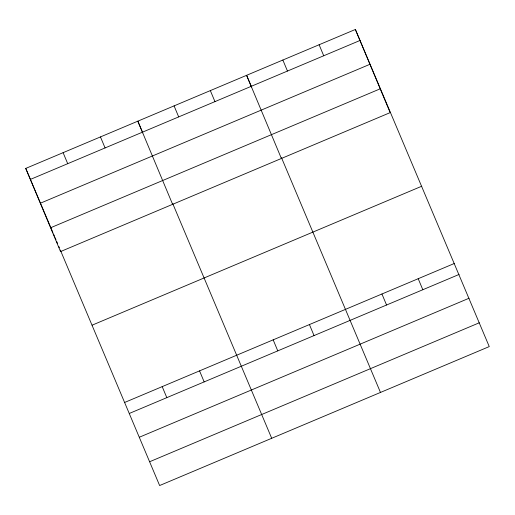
<?xml version="1.0" encoding="UTF-8"?>
<svg xmlns="http://www.w3.org/2000/svg" width="515" height="515" viewBox="0 0 515 515"><rect width="100%" height="100%" fill="white"/><g stroke="black" fill="none" stroke-linecap="round" stroke-linejoin="round"><path stroke-width="0.77" d="M355.369 29.464L390.158 112.624L60.538 251.578L25.75 168.411L355.369 29.464L489.25 346.589L159.631 485.536L60.319 250.039M30.359 179.432L359.985 40.485M40.318 203.238L369.944 64.291M50.579 227.772L380.199 88.818M92.14 325.165L421.759 186.218M124.842 402.376L454.462 263.423M129.452 413.397L459.071 274.45M139.411 437.203L469.03 298.256M149.672 461.73L479.291 322.783M251.532 86.971L246.595 75.319L281.383 158.478M281.48 157.68L380.476 392.443M142.758 132.825L137.82 121.167L172.609 204.333M172.705 203.534L271.701 438.297M25.75 168.411L52.897 232.51M53.515 233.965L54.442 236.147M55.053 237.608L55.98 239.79M56.599 241.245L57.526 243.434M58.762 246.357L59.386 247.831M418.206 278.712L422.815 289.733M319.113 44.747L323.723 55.768M381.943 293.994L386.559 305.015M282.857 60.03L287.467 71.057M309.425 324.559L314.041 335.587M210.339 90.601L214.948 101.622M273.169 339.849L277.778 350.87M174.083 105.884L178.692 116.905M199.556 370.877L204.165 381.898M100.464 136.919L105.073 147.94M162.199 386.623L166.809 397.651M63.107 152.665L67.716 163.686"/></g></svg>
